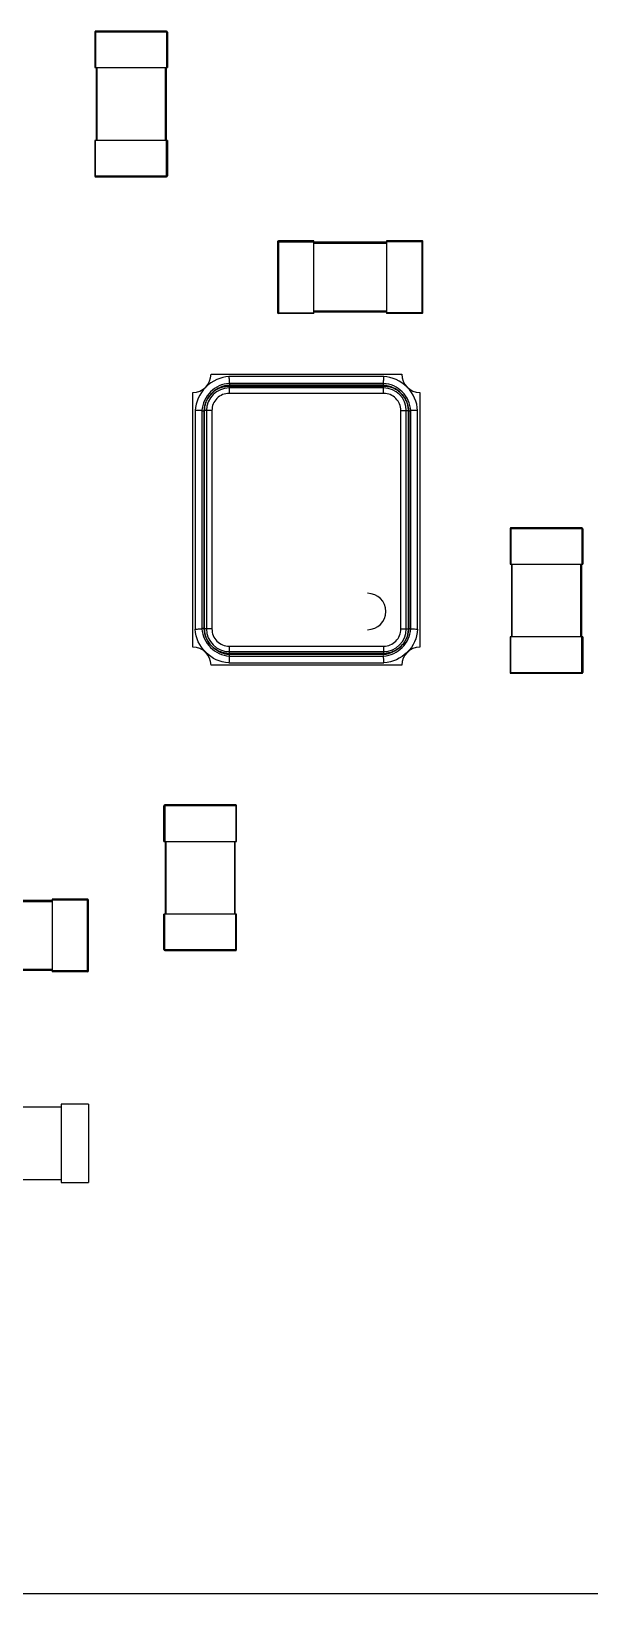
# Model space of a CAD drawing. Header units: millimetres. Extents: x -0.7 to 50.1, y 0.1 to 47.9.
# Drawn here: x 23.41 to 29.56, y 0.13 to 17.31 of the extents above; entities that cross this region are included whole.
import ezdxf

# ---------------------------------------------------------------- set-up
doc = ezdxf.new("R2010")
doc.units = ezdxf.units.MM

msp = doc.modelspace()

# ---------------------------------------------------------------- linework, layer by layer
at = {"color": 7, "linetype": 'Continuous', "lineweight": 25}
for p, q in [((24.911, 17.3), (24.111, 17.3)), ((24.111, 17.3), (24.111, 16.91)), ((24.121, 17.31), (24.121, 16.91)), ((24.901, 17.31), (24.121, 17.31)), ((24.901, 17.31), (24.901, 16.91)), ((24.911, 17.3), (24.911, 16.91)), ((24.111, 16.91), (24.911, 16.91)), ((24.126, 16.91), (24.126, 16.11)), ((24.136, 16.11), (24.136, 16.91)), ((24.886, 16.91), (24.886, 16.11)), ((24.896, 16.91), (24.896, 16.11)), ((24.911, 16.11), (24.111, 16.11)), ((24.111, 16.11), (24.111, 15.72)), ((24.121, 15.71), (24.121, 16.11)), ((24.901, 15.71), (24.901, 16.11)), ((24.911, 16.11), (24.911, 15.72)), ((24.111, 15.72), (24.911, 15.72)), ((24.121, 15.71), (24.901, 15.71)), ((26.124, 14.995), (26.124, 14.215)), ((26.124, 14.995), (26.524, 14.995)), ((26.134, 15.005), (26.134, 14.205)), ((26.524, 15.005), (26.134, 15.005)), ((26.524, 14.205), (26.524, 15.005)), ((27.324, 14.99), (26.524, 14.99)), ((26.524, 14.98), (27.324, 14.98)), ((27.324, 15.005), (27.324, 14.205)), ((27.714, 15.005), (27.324, 15.005)), ((27.724, 14.995), (27.324, 14.995)), ((27.714, 14.205), (27.714, 15.005)), ((27.724, 14.215), (27.724, 14.995)), ((26.124, 14.215), (26.524, 14.215)), ((26.524, 14.205), (26.134, 14.205)), ((27.324, 14.23), (26.524, 14.23)), ((27.324, 14.22), (26.524, 14.22)), ((27.724, 14.215), (27.324, 14.215)), ((27.714, 14.205), (27.324, 14.205)), ((25.391, 13.538), (27.491, 13.538)), ((27.294, 13.513), (25.588, 13.513)), ((27.291, 13.438), (25.591, 13.438)), ((25.591, 13.408), (25.591, 13.328)), ((25.591, 13.408), (27.291, 13.408)), ((27.291, 13.418), (25.593, 13.418)), ((27.291, 13.328), (27.291, 13.408)), ((25.191, 10.538), (25.191, 13.338)), ((27.291, 13.388), (25.591, 13.388)), ((27.291, 13.328), (25.591, 13.328)), ((27.691, 13.338), (27.691, 10.538)), ((25.216, 13.141), (25.216, 10.735)), ((25.291, 13.138), (25.291, 10.738)), ((25.311, 13.136), (25.311, 10.738)), ((25.401, 13.138), (25.321, 13.138)), ((25.321, 10.738), (25.321, 13.138)), ((25.341, 13.138), (25.341, 10.738)), ((25.401, 13.138), (25.401, 10.738)), ((27.481, 10.738), (27.481, 13.138)), ((27.481, 13.138), (27.561, 13.138)), ((27.541, 10.738), (27.541, 13.138)), ((27.561, 13.138), (27.561, 10.738)), ((27.571, 10.74), (27.571, 13.136)), ((27.591, 10.738), (27.591, 13.138)), ((27.666, 10.735), (27.666, 13.141)), ((29.483, 11.839), (28.683, 11.839)), ((28.683, 11.839), (28.683, 11.449)), ((28.693, 11.849), (28.693, 11.449)), ((29.473, 11.849), (28.693, 11.849)), ((29.473, 11.849), (29.473, 11.449)), ((29.483, 11.839), (29.483, 11.449)), ((28.683, 11.449), (29.483, 11.449)), ((28.698, 11.449), (28.698, 10.649)), ((28.708, 10.649), (28.708, 11.449)), ((29.458, 11.449), (29.458, 10.649)), ((29.468, 11.449), (29.468, 10.649)), ((25.401, 10.738), (25.321, 10.738)), ((27.481, 10.738), (27.561, 10.738)), ((25.591, 10.548), (27.291, 10.548)), ((25.591, 10.548), (25.591, 10.468)), ((25.591, 10.488), (27.291, 10.488)), ((27.291, 10.548), (27.291, 10.468)), ((29.483, 10.649), (28.683, 10.649)), ((28.683, 10.649), (28.683, 10.259)), ((28.693, 10.249), (28.693, 10.649)), ((29.473, 10.249), (29.473, 10.649)), ((29.483, 10.649), (29.483, 10.259)), ((27.491, 10.338), (25.391, 10.338)), ((25.588, 10.363), (27.294, 10.363)), ((27.291, 10.468), (25.591, 10.468)), ((25.591, 10.438), (27.291, 10.438)), ((25.593, 10.458), (27.291, 10.458)), ((28.683, 10.259), (29.483, 10.259)), ((28.693, 10.249), (29.473, 10.249)), ((25.673, 8.791), (24.873, 8.791)), ((24.873, 8.401), (24.873, 8.791)), ((24.883, 8.801), (24.883, 8.401)), ((25.663, 8.801), (24.883, 8.801)), ((25.663, 8.801), (25.663, 8.401)), ((25.673, 8.401), (25.673, 8.791)), ((24.873, 8.401), (25.673, 8.401)), ((24.888, 7.601), (24.888, 8.401)), ((24.898, 7.601), (24.898, 8.401)), ((25.648, 8.401), (25.648, 7.601)), ((25.658, 7.601), (25.658, 8.401)), ((23.641, 7.751), (22.841, 7.751)), ((22.841, 7.741), (23.641, 7.741)), ((23.641, 7.766), (23.641, 6.966)), ((24.031, 7.766), (23.641, 7.766)), ((24.041, 7.756), (23.641, 7.756)), ((24.031, 6.966), (24.031, 7.766)), ((24.041, 6.976), (24.041, 7.756)), ((24.873, 7.211), (24.873, 7.601)), ((25.673, 7.601), (24.873, 7.601)), ((24.883, 7.201), (24.883, 7.601)), ((25.663, 7.201), (25.663, 7.601)), ((25.673, 7.211), (25.673, 7.601)), ((24.873, 7.211), (25.673, 7.211)), ((24.883, 7.201), (25.663, 7.201)), ((23.641, 6.991), (22.841, 6.991)), ((23.641, 6.981), (22.841, 6.981)), ((24.041, 6.976), (23.641, 6.976)), ((24.031, 6.966), (23.641, 6.966)), ((23.741, 5.51), (23.741, 4.65)), ((24.041, 5.51), (23.741, 5.51)), ((24.041, 5.51), (24.041, 4.65)), ((22.741, 5.48), (23.741, 5.48)), ((23.741, 4.68), (22.741, 4.68)), ((23.741, 4.65), (24.041, 4.65)), ((48.641, 0.127), (1.905, 0.127))]:
    msp.add_line(p, q, dxfattribs=at)
for centre, radius, start, end in [((24.121, 17.3), 0.01, 125.5477, 180), ((24.901, 17.3), 0.01, 0, 90), ((24.901, 17.3), 0.01, 0, 90), ((24.121, 15.72), 0.01, 180, 270), ((24.901, 15.72), 0.01, 270, 0), ((24.901, 15.72), 0.01, 270, 0), ((26.134, 14.995), 0.01, 90, 180), ((27.714, 14.995), 0.01, 35.5477, 90), ((26.134, 14.215), 0.01, 180, 270), ((26.134, 14.215), 0.01, 180, 270), ((27.714, 14.215), 0.01, 270, 0), ((27.714, 14.215), 0.01, 270, 0), ((25.191, 13.538), 0.2, 270, 0), ((27.691, 13.538), 0.2, 180, 270), ((25.591, 13.138), 0.25, 90, 180), ((27.291, 13.138), 0.25, 0, 90), ((28.693, 11.839), 0.01, 125.5477, 180), ((29.473, 11.839), 0.01, 0, 90), ((29.473, 11.839), 0.01, 0, 90), ((27.115, 10.929), 0.2, 270, 90), ((25.591, 10.738), 0.25, 180, 270), ((27.291, 10.738), 0.25, 270, 0), ((25.191, 10.338), 0.2, 0, 90), ((27.691, 10.338), 0.2, 90, 180), ((28.693, 10.259), 0.01, 180, 270), ((29.473, 10.259), 0.01, 270, 0), ((29.473, 10.259), 0.01, 270, 0), ((24.883, 8.791), 0.01, 90, 180), ((24.883, 8.791), 0.01, 90, 180), ((25.663, 8.791), 0.01, 0, 90), ((24.031, 7.756), 0.01, 35.5477, 90), ((24.883, 7.211), 0.01, 180, 270), ((24.883, 7.211), 0.01, 180, 270), ((25.663, 7.211), 0.01, 305.5477, 0), ((24.031, 6.976), 0.01, 270, 0), ((24.031, 6.976), 0.01, 270, 0)]:
    msp.add_arc(centre, radius, start, end, dxfattribs=at)
for points, knots in [([(24.121, 17.31), (24.121, 17.31), (24.12, 17.31), (24.12, 17.31), (24.119, 17.31), (24.117, 17.309), (24.116, 17.309), (24.115, 17.308), (24.115, 17.308)], [0, 0, 0, 0, 0.086898, 0.1786965, 0.3856885, 0.6354607, 0.9346386, 1, 1, 1, 1]), ([(24.112, 15.716), (24.112, 15.716), (24.112, 15.715), (24.113, 15.714), (24.115, 15.712), (24.116, 15.711), (24.118, 15.71), (24.119, 15.71), (24.12, 15.71), (24.121, 15.71), (24.121, 15.71)], [0, 0, 0, 0, 0.045316, 0.232428, 0.411915, 0.58078, 0.735384, 0.874086, 0.938389, 1, 1, 1, 1]), ([(26.13, 15.004), (26.13, 15.004), (26.129, 15.004), (26.128, 15.003), (26.126, 15.001), (26.125, 15), (26.124, 14.998), (26.124, 14.997), (26.124, 14.996), (26.124, 14.995), (26.124, 14.995)], [0, 0, 0, 0, 0.045316, 0.232428, 0.411915, 0.58078, 0.735384, 0.874086, 0.938389, 1, 1, 1, 1]), ([(27.724, 14.995), (27.724, 14.995), (27.724, 14.996), (27.724, 14.996), (27.724, 14.997), (27.723, 14.999), (27.723, 15), (27.722, 15.001), (27.722, 15.001)], [0, 0, 0, 0, 0.086898, 0.178697, 0.385688, 0.635461, 0.934639, 1, 1, 1, 1]), ([(25.588, 13.513), (25.501, 13.507), (25.403, 13.467), (25.262, 13.326), (25.222, 13.228), (25.216, 13.141)], [0, 0, 0, 0, 0.5, 0.5, 1, 1, 1, 1]), ([(25.591, 13.438), (25.514, 13.432), (25.44, 13.398), (25.331, 13.289), (25.297, 13.215), (25.291, 13.138)], [0, 0, 0, 0, 0.5, 0.5, 1, 1, 1, 1]), ([(25.403, 13.333), (25.417, 13.344), (25.443, 13.367), (25.489, 13.39), (25.539, 13.405), (25.573, 13.407), (25.591, 13.408)], [0, 0, 0, 0, 0.25467, 0.500005, 0.745337, 1, 1, 1, 1]), ([(25.588, 13.513), (25.589, 13.504), (25.589, 13.488), (25.59, 13.467), (25.591, 13.453), (25.591, 13.444), (25.591, 13.439), (25.591, 13.438), (25.591, 13.438)], [0, 0, 0, 0, 0.217455, 0.41464, 0.591515, 0.748045, 0.88421, 1, 1, 1, 1]), ([(25.591, 13.438), (25.593, 13.438), (25.595, 13.436), (25.596, 13.428), (25.594, 13.422), (25.593, 13.418)], [0, 0, 0, 0, 0.5, 0.5, 1, 1, 1, 1]), ([(27.291, 13.418), (27.289, 13.422), (27.287, 13.428), (27.287, 13.436), (27.289, 13.438), (27.291, 13.438)], [0, 0, 0, 0, 0.5, 0.5, 1, 1, 1, 1]), ([(27.291, 13.438), (27.291, 13.439), (27.291, 13.44), (27.291, 13.453), (27.292, 13.477), (27.293, 13.5), (27.294, 13.513)], [0, 0, 0, 0, 0.181714, 0.409118, 0.681985, 1, 1, 1, 1]), ([(27.591, 13.138), (27.585, 13.215), (27.551, 13.289), (27.442, 13.398), (27.368, 13.432), (27.291, 13.438)], [0, 0, 0, 0, 0.5, 0.5, 1, 1, 1, 1]), ([(27.291, 13.408), (27.31, 13.407), (27.346, 13.405), (27.398, 13.389), (27.446, 13.363), (27.472, 13.338), (27.486, 13.326)], [0, 0, 0, 0, 0.2551671, 0.4999951, 0.7448256, 1, 1, 1, 1]), ([(27.666, 13.141), (27.66, 13.228), (27.62, 13.326), (27.479, 13.467), (27.381, 13.507), (27.294, 13.513)], [0, 0, 0, 0, 0.5, 0.5, 1, 1, 1, 1]), ([(25.321, 13.138), (25.322, 13.156), (25.324, 13.193), (25.34, 13.245), (25.366, 13.292), (25.391, 13.319), (25.403, 13.333)], [0, 0, 0, 0, 0.255142, 0.499994, 0.74485, 1, 1, 1, 1]), ([(25.591, 13.328), (25.538, 13.328), (25.493, 13.309), (25.42, 13.236), (25.401, 13.191), (25.401, 13.138)], [0, 0, 0, 0, 0.5, 0.5, 1, 1, 1, 1]), ([(27.481, 13.138), (27.481, 13.191), (27.462, 13.236), (27.389, 13.309), (27.344, 13.328), (27.291, 13.328)], [0, 0, 0, 0, 0.5, 0.5, 1, 1, 1, 1]), ([(27.486, 13.326), (27.498, 13.312), (27.52, 13.286), (27.543, 13.24), (27.558, 13.19), (27.56, 13.156), (27.561, 13.138)], [0, 0, 0, 0, 0.254647, 0.500005, 0.745361, 1, 1, 1, 1]), ([(25.291, 13.138), (25.29, 13.138), (25.289, 13.138), (25.276, 13.138), (25.252, 13.139), (25.229, 13.14), (25.216, 13.141)], [0, 0, 0, 0, 0.181714, 0.409118, 0.681985, 1, 1, 1, 1]), ([(27.571, 13.136), (27.575, 13.135), (27.581, 13.133), (27.589, 13.134), (27.591, 13.136), (27.591, 13.138)], [0, 0, 0, 0, 0.5, 0.5, 1, 1, 1, 1]), ([(27.666, 13.141), (27.657, 13.14), (27.641, 13.14), (27.62, 13.139), (27.606, 13.138), (27.597, 13.138), (27.592, 13.138), (27.591, 13.138), (27.591, 13.138)], [0, 0, 0, 0, 0.2174524, 0.4146365, 0.5915107, 0.7480418, 0.8842075, 1, 1, 1, 1]), ([(28.693, 11.849), (28.693, 11.849), (28.692, 11.849), (28.692, 11.849), (28.691, 11.849), (28.689, 11.848), (28.688, 11.848), (28.687, 11.847), (28.687, 11.847)], [0, 0, 0, 0, 0.086898, 0.1786965, 0.3856885, 0.6354607, 0.9346386, 1, 1, 1, 1]), ([(25.216, 10.735), (25.225, 10.736), (25.241, 10.736), (25.262, 10.737), (25.276, 10.738), (25.285, 10.738), (25.29, 10.738), (25.291, 10.738), (25.291, 10.738)], [0, 0, 0, 0, 0.217455, 0.41464, 0.591515, 0.748045, 0.88421, 1, 1, 1, 1]), ([(25.588, 10.363), (25.487, 10.371), (25.402, 10.409), (25.263, 10.55), (25.224, 10.635), (25.216, 10.735)], [0, 0, 0, 0, 0.5, 0.5, 1, 1, 1, 1]), ([(25.311, 10.738), (25.307, 10.74), (25.301, 10.742), (25.293, 10.741), (25.291, 10.74), (25.291, 10.738)], [0, 0, 0, 0, 0.5, 0.5, 1, 1, 1, 1]), ([(25.291, 10.738), (25.297, 10.661), (25.331, 10.587), (25.44, 10.478), (25.514, 10.444), (25.591, 10.438)], [0, 0, 0, 0, 0.5, 0.5, 1, 1, 1, 1]), ([(25.397, 10.55), (25.385, 10.563), (25.362, 10.59), (25.339, 10.636), (25.324, 10.686), (25.322, 10.72), (25.321, 10.738)], [0, 0, 0, 0, 0.254692, 0.500005, 0.745316, 1, 1, 1, 1]), ([(25.401, 10.738), (25.401, 10.685), (25.42, 10.64), (25.493, 10.567), (25.538, 10.548), (25.591, 10.548)], [0, 0, 0, 0, 0.5, 0.5, 1, 1, 1, 1]), ([(27.291, 10.548), (27.344, 10.548), (27.389, 10.567), (27.462, 10.64), (27.481, 10.685), (27.481, 10.738)], [0, 0, 0, 0, 0.5, 0.5, 1, 1, 1, 1]), ([(27.291, 10.438), (27.368, 10.444), (27.442, 10.478), (27.551, 10.587), (27.585, 10.661), (27.591, 10.738)], [0, 0, 0, 0, 0.5, 0.5, 1, 1, 1, 1]), ([(27.666, 10.735), (27.658, 10.634), (27.62, 10.549), (27.479, 10.41), (27.394, 10.371), (27.294, 10.363)], [0, 0, 0, 0, 0.5, 0.5, 1, 1, 1, 1]), ([(27.561, 10.738), (27.56, 10.72), (27.558, 10.683), (27.542, 10.632), (27.516, 10.584), (27.492, 10.557), (27.479, 10.544)], [0, 0, 0, 0, 0.2551199, 0.499995, 0.7448727, 1, 1, 1, 1]), ([(27.571, 10.74), (27.575, 10.741), (27.581, 10.743), (27.589, 10.742), (27.591, 10.74), (27.591, 10.738)], [0, 0, 0, 0, 0.5, 0.5, 1, 1, 1, 1]), ([(27.591, 10.738), (27.592, 10.738), (27.593, 10.738), (27.606, 10.738), (27.63, 10.737), (27.653, 10.736), (27.666, 10.735)], [0, 0, 0, 0, 0.181717, 0.409122, 0.681988, 1, 1, 1, 1]), ([(25.591, 10.468), (25.573, 10.469), (25.536, 10.471), (25.485, 10.487), (25.437, 10.513), (25.41, 10.537), (25.397, 10.55)], [0, 0, 0, 0, 0.255119, 0.499994, 0.744872, 1, 1, 1, 1]), ([(27.479, 10.544), (27.466, 10.532), (27.44, 10.509), (27.393, 10.486), (27.343, 10.471), (27.309, 10.469), (27.291, 10.468)], [0, 0, 0, 0, 0.254692, 0.500006, 0.745316, 1, 1, 1, 1]), ([(25.591, 10.438), (25.591, 10.437), (25.591, 10.436), (25.591, 10.423), (25.59, 10.399), (25.589, 10.376), (25.588, 10.363)], [0, 0, 0, 0, 0.181706, 0.409108, 0.681978, 1, 1, 1, 1]), ([(27.291, 10.458), (27.289, 10.454), (27.287, 10.448), (27.288, 10.44), (27.289, 10.438), (27.291, 10.438)], [0, 0, 0, 0, 0.5, 0.5, 1, 1, 1, 1]), ([(27.294, 10.363), (27.293, 10.372), (27.293, 10.388), (27.292, 10.409), (27.291, 10.423), (27.291, 10.432), (27.291, 10.437), (27.291, 10.438), (27.291, 10.438)], [0, 0, 0, 0, 0.217461, 0.41465, 0.591525, 0.748055, 0.884216, 1, 1, 1, 1]), ([(28.684, 10.255), (28.684, 10.255), (28.684, 10.254), (28.685, 10.253), (28.687, 10.251), (28.688, 10.25), (28.69, 10.249), (28.691, 10.249), (28.692, 10.249), (28.693, 10.249), (28.693, 10.249)], [0, 0, 0, 0, 0.045316, 0.232428, 0.411915, 0.58078, 0.735384, 0.874086, 0.938389, 1, 1, 1, 1]), ([(25.672, 8.795), (25.672, 8.795), (25.672, 8.796), (25.671, 8.797), (25.669, 8.799), (25.668, 8.8), (25.666, 8.801), (25.665, 8.801), (25.664, 8.801), (25.663, 8.801), (25.663, 8.801)], [0, 0, 0, 0, 0.045316, 0.232428, 0.411915, 0.58078, 0.735384, 0.874086, 0.938389, 1, 1, 1, 1]), ([(24.041, 7.756), (24.041, 7.756), (24.041, 7.757), (24.041, 7.757), (24.041, 7.758), (24.04, 7.76), (24.04, 7.761), (24.039, 7.762), (24.039, 7.762)], [0, 0, 0, 0, 0.086898, 0.178697, 0.385688, 0.635461, 0.934639, 1, 1, 1, 1]), ([(25.663, 7.201), (25.663, 7.201), (25.664, 7.201), (25.664, 7.201), (25.665, 7.201), (25.667, 7.202), (25.668, 7.202), (25.669, 7.203), (25.669, 7.203)], [0, 0, 0, 0, 0.086898, 0.178697, 0.385688, 0.635461, 0.934639, 1, 1, 1, 1])]:
    msp.add_open_spline(points, degree=3, knots=knots, dxfattribs=at)
for points in [[(25.593, 13.418), (25.52, 13.412), (25.456, 13.384), (25.403, 13.333)], [(27.486, 13.326), (27.433, 13.38), (27.368, 13.411), (27.291, 13.418)], [(25.403, 13.333), (25.348, 13.279), (25.317, 13.214), (25.311, 13.136)], [(27.571, 13.136), (27.565, 13.209), (27.537, 13.272), (27.486, 13.326)], [(25.291, 13.138), (25.291, 13.138), (25.302, 13.137), (25.311, 13.136)], [(25.311, 10.738), (25.317, 10.665), (25.346, 10.603), (25.397, 10.55)], [(27.479, 10.544), (27.534, 10.597), (27.565, 10.663), (27.571, 10.74)], [(25.397, 10.55), (25.45, 10.495), (25.516, 10.464), (25.593, 10.458)], [(27.291, 10.458), (27.364, 10.464), (27.426, 10.493), (27.479, 10.544)], [(25.593, 10.458), (25.592, 10.449), (25.592, 10.438), (25.591, 10.438)]]:
    msp.add_open_spline(points, degree=3, dxfattribs=at)

doc.saveas('drawing.dxf')
